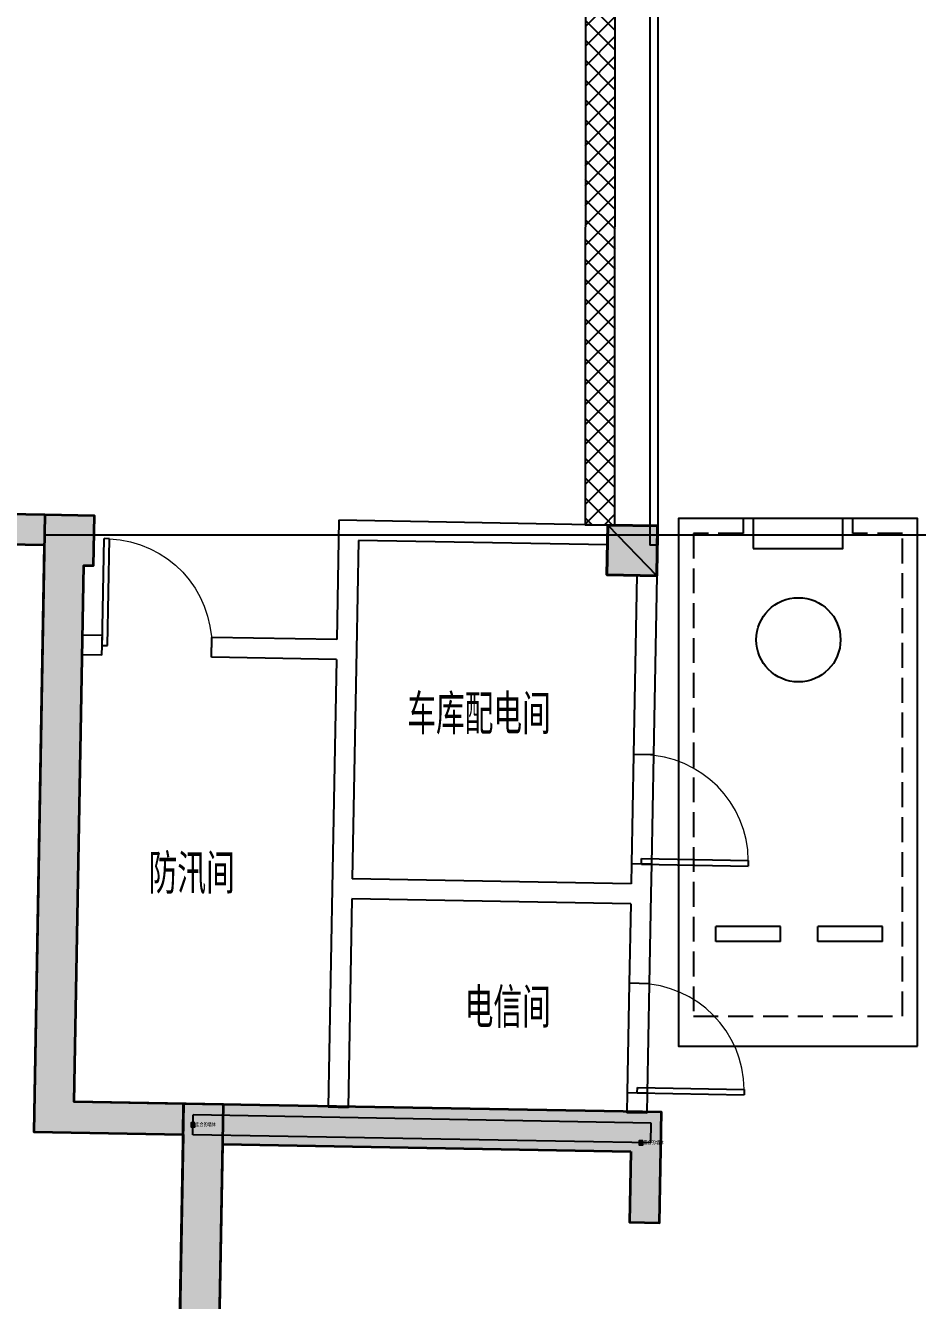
# Model space of a CAD drawing. Extents: x 512858 to 514372, y -232486 to -231710.
# Drawn here: x 512870.08 to 512879.04, y -232111.28 to -232098.47 of the extents above; entities that cross this region are included whole.
import ezdxf

# ---------------------------------------------------------------- set-up
doc = ezdxf.new("R2010")
doc.units = 0
doc.header["$LTSCALE"] = 1000
for name, pattern in [('DASH', [0.35, 0.25, -0.1]), ('新块$0$__DASH', [0.35, 0.25, -0.1]), ('新块$0$DASH', [0.35, 0.25, -0.1])]:
    doc.linetypes.add(name, pattern=pattern)
doc.layers.get('0').update_dxf_attribs({"color": 252})
for name, color, linetype in [('_0', 252, 'Continuous'), ('A-ANNO-HATC-PATT', 252, 'Continuous'), ('A-COLU-CONC', 252, 'Continuous'), ('A-DOOR-FIRE', 252, 'Continuous'), ('A-WALL-BLOK', 252, 'Continuous'), ('AD-普通车位', 252, 'Continuous'), ('PROMPT', 252, 'Continuous'), ('可见线', 252, 'Continuous'), ('建-房间名称', 252, 'Continuous'), ('新块$0$A-PARK-D', 252, 'Continuous'), ('新块$0$AD-普通车位', 252, '新块$0$DASH'), ('面积线', 6, 'Continuous'), ('风井', 252, 'Continuous')]:
    doc.layers.add(name, color=color, linetype=linetype)
for name, color, linetype, lineweight in [('s-colu-cons', 252, 'Continuous', 35), ('S-COLU-HATC', 252, 'Continuous', 25), ('S-WALL', 252, 'Continuous', 35), ('S-WALL-HATC', 252, 'Continuous', 25)]:
    doc.layers.add(name, color=color, linetype=linetype, lineweight=lineweight)
doc.layers.add('数车位', color=252, linetype='Continuous', plot=False)
doc.styles.add('TYDG_02', font='TSSDENG.shx', dxfattribs={"width": 0.8, "bigfont": 'hztxt.shx'})
doc.styles.add('邻里中心-雨水$0$STANDARD', font='GBENOR', dxfattribs={"bigfont": 'GBCBIG'})

# ---------------------------------------------------------------- blocks, each defined once
blk = doc.blocks.new('A$C1C124BEE')
at = {"layer": 'S-WALL-HATC', "linetype": 'ByBlock'}
h = blk.add_hatch(color=256, dxfattribs=at)
h.dxf.hatch_style = 1
h.paths.add_polyline_path([(28053.38798744511, -6199.694218740449), (28049.99147232203, -1389.958647348336), (23250.00640824402, -1390.037137743086), (23250.09287649579, -9699.724699086975), (20000.10071782628, -9699.75851758715), (20000.10071782628, -6199.758517392678), (15699.987583315, -6199.758517392736), (15700.06950031058, -6699.746202414914), (9099.312148992207, -6699.888233570033), (9099.312148992321, -9699.87193988898), (2900.037094892119, -9699.871939888806), (2900.113921938115, -4900.026571271068), (-3999.853670409764, -4900.098370376974), (-4000.05323486228, -9700.000177737034), (-7499.993458389188, -9700.000177737034), (-7501.719821469625, -9500.060376125446), (-7600.026042859186, -9500.000150431413), (-7599.94424115587, -1390.014462482533), (-9099.98571876681, -1390.025032227859), (-9100.023698410252, 3999.985774115485), (-9000.041838908452, 3999.938448828587), (-9000.002375454875, 4499.985774115485), (-9500.04704223189, 4499.980570792512), (-11024.42276301002, 4499.980570792686), (-11019.04300078005, 4199.885100074753), (-9500.043919533608, 4199.885100074753), (-9499.98252631037, -1700.065486644628), (-7999.982526395353, -1700.049878070306), (-7999.896159463795, -10000.00015043159), (-3699.988522814354, -10000.00015043153), (-3699.927658776753, -5200.043891266454), (2600.036813039915, -5200.043891266279), (2600.06831195252, -9999.939577398649), (9399.312148992554, -9999.939577398764), (9400.072622366832, -6999.811758462572), (16000.07262201107, -6999.743080739747), (16000.06741974631, -6499.800140617008), (19600.00940395833, -6499.8001425002), (19600.10383955867, -9999.76267984818), (23650.0932135242, -9999.72350470844), (23650.01202007802, -1790.383868436387), (27750.20234213606, -1790.316821236804), (27753.60022323055, -6499.677177672274), (33849.93941713776, -6499.578310350771), (33850.09963738581, -10663.78376662731), (34150.09963708103, -10663.75080059428), (34150.05351616245, -6199.635246307822)])
h = blk.add_hatch(color=256, dxfattribs=at)
h.dxf.hatch_style = 1
h.paths.add_polyline_path([(-9500.023698410252, 4499.985774115485), (-9500.023698410601, -1700.010433213494), (-8000.032253197627, -1700.010433213494), (-8000.032253197278, -1390.010433213494), (-9100.023698410252, -1390.01043321332), (-9100.023698410252, 3999.985774115485), (-9000.002375454875, 3999.985774115485), (-9000.002375454875, 4499.985774115485)])
at = {"layer": 'S-WALL-HATC'}
h = blk.add_hatch(color=256, dxfattribs=at)
h.dxf.hatch_style = 1
h.paths.add_polyline_path([(-3845.204034005641, 4499.939170884434), (-3345.204034005641, 4499.939170884434), (-3345.204034005757, 3999.939170884318), (-3845.204034005641, 3999.939170884434)])
h = blk.add_hatch(color=256, dxfattribs=at)
h.dxf.hatch_style = 1
h.paths.add_polyline_path([(-3499.998440278927, -1790.032878567989), (-3499.998539495398, -2500.062317925738), (-3199.998539495398, -2500.059196211339), (-3199.998989199055, -1390.058842710743), (-8000.032253197278, -1390.010426978406), (-8000.032253197278, -3800.002421363082), (-7600.032253197278, -3800.03632191557), (-7600.032153980806, -1790.03739979997)])
at = {"layer": 'S-WALL', "color": 5, "linetype": 'ByBlock'}
for points in [[(15700.06950031058, -6699.746202414914), (9099.312148992207, -6699.888233570033), (9099.312148992321, -9699.87193988898), (2900.037094892119, -9699.871939888806), (2900.113921938115, -4900.026571271068), (-3999.853670409764, -4900.098370376974), (-4000.05323486228, -9700.000177737034), (-7499.993458389188, -9700.000177737034), (-7501.719821469625, -9500.060376125446), (-7600.026042859186, -9500.000150431413), (-7599.94424115587, -1390.014462482533), (-9099.98571876681, -1390.025032227859), (-9100.023698410252, 3999.985774115485), (-9000.041838908452, 3999.938448828587), (-9000.002375454875, 4499.985774115485), (-9500.04704223189, 4499.980570792512), (-11024.42276301002, 4499.980570792686)], [(-11019.04300078005, 4199.885100074753), (-9500.043919533608, 4199.885100074753), (-9499.98252631037, -1700.065486644628), (-7999.982526395353, -1700.049878070306), (-7999.896159463795, -10000.00015043159), (-3699.988522814354, -10000.00015043153), (-3699.927674435778, -5200.043891266396), (2600.036797380424, -5200.043891266279), (2600.06831195252, -9999.939577398649), (9399.312148992554, -9999.939577398764), (9400.072622366832, -6999.811758462572), (16000.07262201107, -6999.743080739747)]]:
    blk.add_lwpolyline(points, dxfattribs=at)
at = {"layer": 'S-WALL', "linetype": 'ByBlock'}
blk.add_lwpolyline([(-9500.023698410252, 4499.985774115485), (-9500.023698410601, -1700.010433213494), (-8000.032253197278, -1700.010426978522), (-8000.032253197278, -1390.010426978406), (-9100.023698410252, -1390.01043321332), (-9100.023698410252, 3999.985774115485), (-9000.002375454875, 3999.985774115485), (-9000.002375454875, 4499.985774115485), (-9500.023698410252, 4499.985774115485)], dxfattribs=at)
at = {"layer": 'S-WALL', "linetype": 'ByBlock', "lineweight": 35, "elevation": 4.46754632783e-05}
blk.add_lwpolyline([(-3845.204034005641, 4499.939170884434), (-3345.204034005641, 4499.939170884434), (-3345.204034005757, 3999.939170884318), (-3845.204034005641, 3999.939170884434)], close=True, dxfattribs=at)
at = {"layer": 'S-WALL', "linetype": 'ByBlock', "lineweight": 35}
blk.add_lwpolyline([(-3499.999447019189, -1790.032878569094), (-3499.998539495398, -2500.062317925738), (-3199.998539495398, -2500.059196211339), (-3199.998989199055, -1390.058842710743), (-8000.032253197278, -1390.010426978406), (-8000.032253197278, -3800.002421363082), (-7600.032253197278, -3800.03632191557), (-7600.033160721068, -1790.037399801018)], close=True, dxfattribs=at)
blk = doc.blocks.new('新块$0$A$C0EC85F9A')
at = {"layer": '新块$0$A-PARK-D'}
for p, q in [((1024.865119934082, 1200.108159065247), (374.865119934082, 1200.108155250549)), ((374.8651123046875, 1050.108156204224), (374.865119934082, 1200.108155250549)), ((1024.865119934082, 1050.108158111572), (1024.865119934082, 1200.108159065247)), ((2049.865119934082, 1200.108160018921), (1399.865112304688, 1200.108158111572)), ((1399.865127563477, 1050.108156204224), (1399.865112304688, 1200.108158111572)), ((2049.865127563477, 1050.108158111572), (2049.865119934082, 1200.108160018921)), ((1024.865119934082, 1050.108158111572), (374.8651123046875, 1050.108156204224)), ((2049.865127563477, 1050.108158111572), (1399.865127563477, 1050.108156204224))]:
    blk.add_line(p, q, dxfattribs=at)
for points in [[(2400, 9.536743164e-07), (2400.000007629395, 5300), (7.6293945312e-06, 5300), (0, 0)], [(750.0000076293945, 5000.000000953674), (1650.000015258789, 5000.000000953674), (1650, 5299.999997138977), (750, 5299.999999046326)]]:
    blk.add_lwpolyline(points, close=True, dxfattribs=at)
at = {"layer": '新块$0$A-PARK-D', "linetype": '新块$0$__DASH'}
blk.add_lwpolyline([(650, 5300.000000953674), (650.0000076293945, 5150), (150, 5150.000000953674), (150.0000076293945, 300), (2250.000007629395, 300.0000009536743), (2250.000015258789, 5150), (1750.000007629395, 5150), (1750.000007629395, 5300.000000953674)], dxfattribs=at)
blk = doc.blocks.new('新块$0$dfghgfhfghg')
at = {"layer": '新块$0$A-PARK-D', "extrusion": (-1.872561112644678e-08, 1.87406039580014e-20, 0.9999999999999999), "rotation": 8.24447464e-08}
blk.add_blockref('新块$0$A$C0EC85F9A', (-1200.000000011176, -2800.000008820101, -2.2470733351e-05), dxfattribs=at)
blk = doc.blocks.new('A$C040F5B7D')
at = {"layer": '新块$0$AD-普通车位', "extrusion": (2.154672387120172e-06, 6.254128229541402e-07, -0.9999999999974832), "zscale": -1}
blk.add_blockref('新块$0$dfghgfhfghg', (-1200.000486263942, 2799.99967507812, 0.0051262731014366), dxfattribs=at)
blk = doc.blocks.new('A$C5B776904')
at = {"layer": 'S-COLU-HATC'}
blk.add_hatch(color=256, dxfattribs=at).paths.add_polyline_path([(7968.980068101082, -37598.55309446226), (7977.936902272981, -37098.63332577772), (7478.017133588437, -37089.67649160559), (7469.060299416538, -37589.59626029013)])
at = {"linetype": 'ByBlock'}
for p, q in [((7478.017133588437, -37089.67649160559), (7968.980067245662, -37598.55314220884)), ((7723.498600417282, -37344.11481690721), (7723.498600417282, -37344.11481690721))]:
    blk.add_line(p, q, dxfattribs=at)
at = {"layer": 's-colu-cons'}
blk.add_lwpolyline([(7968.980068101082, -37598.55309446226), (7977.936902272981, -37098.63332577772), (7478.017133588437, -37089.67649160559), (7469.060299416538, -37589.59626029013)], close=True, dxfattribs=at)
blk = doc.blocks.new('$DorLib2D$00000001')
for p, q in [((0.45, 0.9750000000000001), (0.5000000000000002, 0.9750000000000001)), ((0.45, 0), (0.45, 0.9750000000000001)), ((0.5, 0), (0.5, 0.9750000000000001)), ((0.5, 0), (0.45, 0))]:
    blk.add_line(p, q)
at = {"lineweight": 13}
blk.add_arc((0.475, 0), 0.975, 91.4692835813538, 180, dxfattribs=at)
blk = doc.blocks.new('$DorLib2D$00000126')
at = {"color": 0, "linetype": 'Continuous'}
for p, q in [((-0.5319999999956053, 0.5), (-0.5319999999956053, 0.900000000000091)), ((0.5320000000047003, 0.900000000000091), (0.5320000000047003, 0.5000000000002274))]:
    blk.add_line(p, q, dxfattribs=at)
at = {"color": 0, "linetype": 'DASH'}
for p, q in [((-0.5319999999956053, 0.900000000000091), (0.5320000000047003, 0.900000000000091)), ((-0.5319999999956053, 0.5), (0.5320000000047003, 0.5000000000002274))]:
    blk.add_line(p, q, dxfattribs=at)

msp = doc.modelspace()

# ---------------------------------------------------------------- hatches: boundary and pattern name
h = msp.add_hatch()
h.set_pattern_fill('多孔材料', color=252, scale=0.05)
h.set_pattern_definition([(45, (511833.0339977593, -232384.7483586207), (-0.1000001016555733, 0.1000001016555733), []), (135, (511833.0339977593, -232384.7483586207), (-0.1000001016555733, -0.1000001016555733), [])])
h.paths.add_polyline_path([(512876.0057819689, -232097.4985288207), (512875.7057819689, -232097.4985288207), (512875.702414992, -232103.486815633), (512876.002414992, -232103.486815633)])
at = {"layer": 'A-ANNO-HATC-PATT'}
msp.add_hatch(color=252, dxfattribs=at).paths.add_polyline_path([(512875.9299473587, -232103.4882053175), (512875.9209905245, -232103.9881250862), (512876.4209102932, -232103.9970819204), (512876.4298671274, -232103.4971621517)], flags=17)

# ---------------------------------------------------------------- linework, layer by layer
at = {"color": 252}
msp.add_lwpolyline([(512876.0057819689, -232097.4985288207), (512875.7057819689, -232097.4985288207), (512875.702414992, -232103.486815633), (512876.002414992, -232103.486815633)], close=True, dxfattribs=at)
at = {"layer": 'A-COLU-CONC', "color": 252}
msp.add_lwpolyline([(512875.9209905245, -232103.9881250862), (512876.4209102932, -232103.9970819204), (512876.4298671274, -232103.4971621517), (512875.9299473587, -232103.4882053175)], close=True, dxfattribs=at)
at = {"layer": 'A-DOOR-FIRE', "color": 252}
for p, q in [((512876.1880386428, -232105.7932030539), (512876.1679308577, -232106.8930192554)), ((512876.3880052248, -232105.7968590148), (512876.3678974399, -232106.8966752163)), ((512876.1459975612, -232108.0926837111), (512876.1258897762, -232109.1924999125)), ((512876.3459641433, -232108.096339672), (512876.3258563583, -232109.1961558734))]:
    msp.add_line(p, q, dxfattribs=at)
at = {"layer": 'A-WALL-BLOK', "color": 252}
for p, q in [((512873.2306658998, -232103.4398235913), (512873.208709302, -232104.639622816)), ((512875.9299466218, -232103.4882053043), (512873.2306658998, -232103.4398235913)), ((512875.9263624119, -232103.6881731853), (512875.9299466218, -232103.4882053043)), ((512876.3537761086, -232103.4971622345), (512876.1537761086, -232103.4971620689)), ((512873.4269743621, -232103.6433743342), (512873.4068467961, -232104.7432277022)), ((512875.9263624119, -232103.6881731853), (512873.4269743621, -232103.6433743342)), ((512876.2209441746, -232103.9934007814), (512876.1880386428, -232105.7932030539)), ((512876.4209107567, -232103.9970567423), (512876.2209441746, -232103.9934007814)), ((512876.4209107567, -232103.9970567423), (512876.3880052248, -232105.7968590148)), ((512870.6509153622, -232104.7938099476), (512870.6544995155, -232104.5938420656)), ((512870.8544509677, -232104.5974259245), (512870.6544995155, -232104.5938420656)), ((512873.208709302, -232104.639622816), (512871.9542743189, -232104.6171387682)), ((512870.8508668143, -232104.7973938065), (512870.6509153622, -232104.7938099476)), ((512873.4068467961, -232104.7432277022), (512873.3647643403, -232107.0427869614)), ((512873.2050498691, -232104.8395893488), (512871.9506901655, -232104.8171066503)), ((512873.2050498691, -232104.8395893488), (512873.1629674248, -232107.1391479805)), ((512876.1679308577, -232106.8930192554), (512876.1642748971, -232107.0929858251)), ((512876.3678974399, -232106.8966752163), (512876.3624141358, -232107.1965902279)), ((512876.1642748971, -232107.0929858251), (512873.3647643403, -232107.0427869614)), ((512873.1629674248, -232107.1391479805), (512873.1227146835, -232109.3387240811)), ((512876.3624141358, -232107.1965902279), (512876.3459641433, -232108.096339672)), ((512873.3611049074, -232107.2427534936), (512873.322681202, -232109.3423835137)), ((512876.1606189359, -232107.2929524196), (512873.3611049074, -232107.2427534936)), ((512876.1606189359, -232107.2929524196), (512876.1459975612, -232108.0926837111)), ((512876.1258897762, -232109.1924999125), (512876.1222338155, -232109.3924664823)), ((512876.3258563583, -232109.1961558734), (512876.3222003976, -232109.3961224432)), ((512873.322681202, -232109.3423835137), (512873.1227146835, -232109.3387240811)), ((512876.3222003976, -232109.3961224432), (512876.1222338155, -232109.3924664823)), ((512871.7638738789, -232109.6144977072), (512871.7674566125, -232109.4145297997)), ((512876.3667146484, -232109.4969326057), (512871.7674566125, -232109.4145297997)), ((512876.3631319148, -232109.6969005132), (512876.3667146484, -232109.4969326057)), ((512876.3631319148, -232109.6969005132), (512871.7638738789, -232109.6144977072))]:
    msp.add_line(p, q, dxfattribs=at)
for points in [[(512876.3537761086, -232103.4971622345), (512876.1537761086, -232103.4971620689)], [(512870.8508668143, -232104.7973938065), (512870.8544509677, -232104.5974259245)], [(512871.9506901655, -232104.8171066503), (512871.9542743189, -232104.6171387682)], [(512876.3880052248, -232105.7968590148), (512876.1880386428, -232105.7932030539)], [(512876.3678974399, -232106.8966752163), (512876.1679308577, -232106.8930192554)], [(512876.3459641433, -232108.096339672), (512876.1459975612, -232108.0926837111)], [(512876.3258563583, -232109.1961558734), (512876.1258897762, -232109.1924999125)]]:
    msp.add_lwpolyline(points, dxfattribs=at)
at = {"layer": 'PROMPT', "color": 252}
for p, q in [((512871.7846652457, -232109.4955137535), (512871.7466652457, -232109.5335137535)), ((512871.7466652457, -232109.4955137535), (512871.7846652457, -232109.5335137535)), ((512876.2830164688, -232109.6762249142), (512876.2450164688, -232109.7142249142)), ((512876.2450164688, -232109.6762249142), (512876.2830164688, -232109.7142249142))]:
    msp.add_line(p, q, dxfattribs=at)
for points in [[(512871.7846652457, -232109.4955137535), (512871.7466652457, -232109.4955137535), (512871.7466652457, -232109.5335137535), (512871.7846652457, -232109.5335137535)], [(512876.2830164688, -232109.6762249142), (512876.2450164688, -232109.6762249142), (512876.2450164688, -232109.7142249142), (512876.2830164688, -232109.7142249142)]]:
    msp.add_lwpolyline(points, close=True, dxfattribs=at)
at = {"layer": '可见线', "color": 252, "linetype": 'DASH'}
msp.add_line((512870.2720928041, -232103.5868071915), (512881.4328933426, -232103.5868071915), dxfattribs=at)
at = {"layer": '数车位', "color": 252}
msp.add_circle((512877.8441999941, -232104.6413446245, 1.8115843007e-06), 0.4231442279880867, dxfattribs=at)
at = {"layer": '面积线', "color": 252}
msp.add_lwpolyline([(512895.2660118043, -232115.3363328697), (512888.9670227058, -232115.2234774929), (512888.9184138158, -232118.22314642), (512882.1143718991, -232118.1012555543), (512882.1591922959, -232115.6016512521), (512882.2021848545, -232113.2020396581), (512875.9031596756, -232113.089160151), (512875.8153830611, -232117.9883856325), (512875.8153682863, -232117.9884172052), (512871.5159378081, -232117.9115160579), (512871.6647564594, -232109.6126368603), (512870.1649734504, -232109.5857661079), (512870.2755819056, -232103.6868149764), (512868.7519302251, -232103.6868149764), (512868.7519302251, -232120.5650220449), (512910.268869749, -232123.4890615655)], dxfattribs=at)
at = {"layer": '风井', "color": 252}
msp.add_lwpolyline([(512868.7527887804, -232103.6596851924), (512870.2706852837, -232103.6868149764), (512870.1649962128, -232109.5858188542), (512871.6647564594, -232109.6126368603), (512871.5159401288, -232117.9113863144), (512876.0153504078, -232117.9919996691), (512876.0207250347, -232117.692016481), (512875.8207571267, -232117.6884337707), (512875.8798718479, -232114.3889632905), (512875.8799384339, -232114.3889644835), (512875.9033867381, -232113.0802043932), (512882.2021826112, -232113.2021648632), (512882.1739039632, -232114.8017922686), (512878.6740495149, -232114.7390160468), (512878.6203078372, -232117.7385917159), (512878.3203559754, -232117.7332176504), (512878.3203559754, -232118.0331695122), (512878.6149367046, -232118.0383771904), (512878.580404396, -232119.9657766763), (512913.3248161444, -232120.5882978541), (512913.2728925167, -232123.4862810236), (512910.2688740879, -232123.4862810236), (512868.7519302251, -232120.5650220449)], close=True, dxfattribs=at)

# ---------------------------------------------------------------- block references
at = {"layer": '_0', "color": 252, "xscale": 0.001, "yscale": 0.001, "zscale": 0.001}
msp.add_blockref('A$C5B776904', (512868.4527887804, -232066.3985288259), dxfattribs=at)
at = {"layer": 'A-DOOR-FIRE', "color": 252, "zscale": 0.2}
for name, p, xscale, yscale, rotation in [('$DorLib2D$00000126', (512876.253778592, -232100.4971621517), 6.000000000000001, 0.2, 269.9999525703354), ('$DorLib2D$00000001', (512871.4025705666, -232104.7072662874), 1.1, -1.1, 178.9731607174736), ('$DorLib2D$00000001', (512876.2779680413, -232106.3449391351), 1.1, 1.1, 268.9525860129398), ('$DorLib2D$00000001', (512876.2359269598, -232108.6444197922), 1.1, 1.1, 268.9525860129399)]:
    msp.add_blockref(name, p, dxfattribs=dict(at, xscale=xscale, yscale=yscale, rotation=rotation))
at = {"layer": 'AD-普通车位', "color": 252, "extrusion": (0, 0, -1), "xscale": 0.001, "yscale": 0.001, "zscale": -0.001}
msp.add_blockref('A$C040F5B7D', (-512879.0397356835, -232108.7234350877), dxfattribs=at)
at = {"layer": '风井', "color": 252, "xscale": 0.001, "yscale": 0.001, "zscale": 0.001, "rotation": 358.9735741809012}
msp.add_blockref('A$C1C124BEE', (512879.693925092, -232108.0562703837, -5.3875727994e-06), dxfattribs=at)

# ---------------------------------------------------------------- texts
at = {"layer": 'PROMPT', "color": 252, "style": 'TYDG_02', "width": 0.8000000000000002}
for p in [(512871.7884652457, -232109.5335137535), (512876.2868164688, -232109.7142249142)]:
    msp.add_text('重合的墙体', height=0.038, dxfattribs=at).set_placement(p)
at = {"layer": '建-房间名称', "color": 252, "style": '邻里中心-雨水$0$STANDARD'}
for s, p in [('车库配电间', (512873.9171993443, -232105.5905614259)), ('防汛间', (512871.3201687497, -232107.1929069192)), ('电信间', (512874.4931613791, -232108.5398947314))]:
    msp.add_text(s, height=0.4, dxfattribs=at).set_placement(p)

doc.saveas('drawing.dxf')
